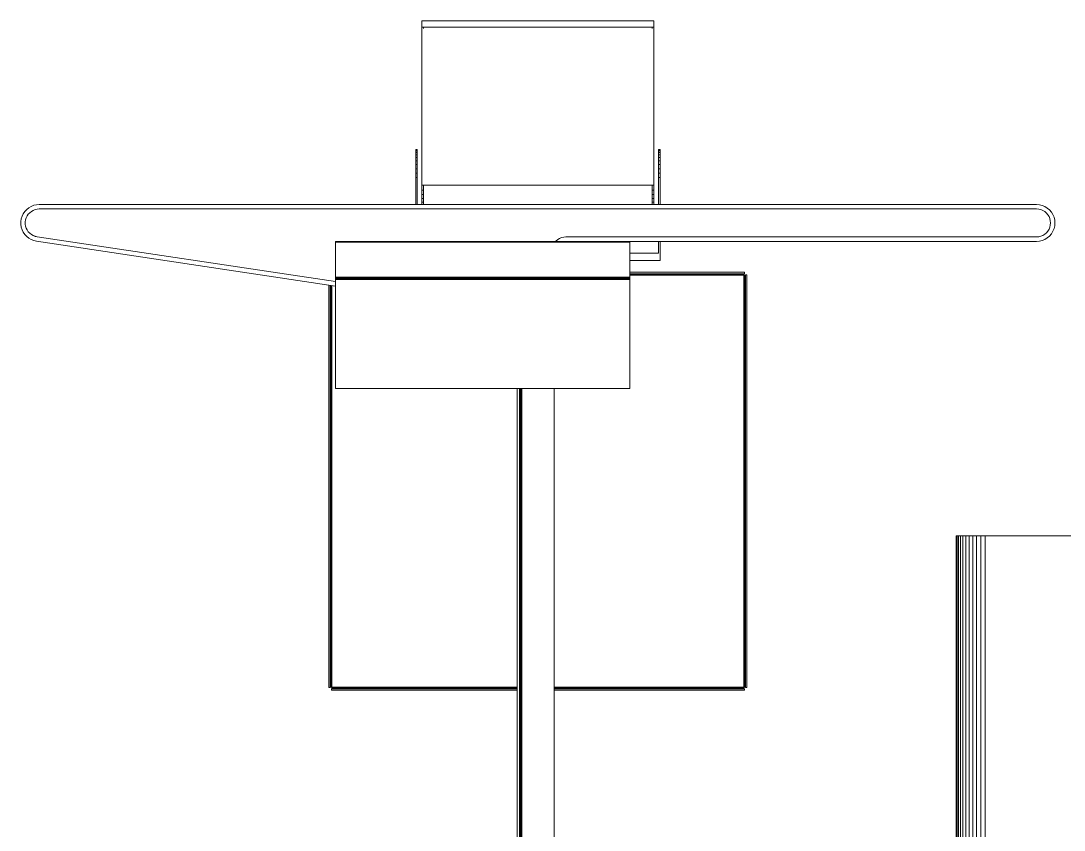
# Model space of a CAD drawing. Header units: centimetres. Extents: x -13467 to 3766, y -437 to 1921.
# Drawn here: x -8859.2 to -8717.5, y 154 to 264 of the extents above; entities that cross this region are included whole.
import ezdxf

# ---------------------------------------------------------------- set-up
doc = ezdxf.new("R2010")
doc.units = ezdxf.units.CM
for name, color, linetype, lineweight in [('A-GENM', 7, 'Continuous', 9), ('G-IMPT', 7, 'Continuous', 9), ('M-EQPM', 7, 'Continuous', 9)]:
    doc.layers.add(name, color=color, linetype=linetype, lineweight=lineweight)

# ---------------------------------------------------------------- blocks, each defined once
blk = doc.blocks.new('EQ-01-012 - EQ-01-012_dwg_Agrupar_518-V25-Sección 1-1')
at = {"layer": 'A-GENM', "color": 136, "true_color": 0x007f7f}
for p, q in [((-8732.12, 194), (-8732.07, 194)), ((-8732.12, 194), (-8732.1, 194)), ((-8732.12, 194), (-8732.12, 94)), ((-8732.1, 194), (-8732, 194)), ((-8732.1, 194), (-8732.1, 94)), ((-8732, 194), (-8731.81, 194)), ((-8732, 194), (-8732, 94)), ((-8731.81, 194), (-8731.56, 194)), ((-8731.81, 194), (-8731.81, 94)), ((-8731.56, 194), (-8731.23, 194)), ((-8731.56, 194), (-8731.56, 94)), ((-8731.23, 194), (-8730.84, 194)), ((-8731.23, 194), (-8731.23, 94)), ((-8730.84, 194), (-8730.39, 194)), ((-8730.84, 194), (-8730.84, 94)), ((-8730.39, 194), (-8729.89, 194)), ((-8730.39, 194), (-8730.39, 94)), ((-8729.89, 194), (-8729.35, 194)), ((-8729.89, 194), (-8729.89, 94)), ((-8729.35, 194), (-8728.77, 194)), ((-8729.35, 194), (-8729.35, 94)), ((-8728.18, 194), (-8728.77, 194)), ((-8728.77, 194), (-8728.77, 94)), ((-8728.18, 194), (-8684.09, 194)), ((-8728.18, 194), (-8728.18, 94)), ((-8638.26, 184.17), (-8638.26, 193.11)), ((-8638.26, 193.11), (-8638.26, 184.17)), ((-8638.26, 193.11), (-8638.26, 184.17)), ((-8638.09, 193.11), (-8638.09, 184.17)), ((-8638.09, 184.17), (-8638.09, 193.11)), ((-8638.09, 193.11), (-8638.09, 184.17)), ((-8637.45, 193.11), (-8637.45, 184.17)), ((-8637.45, 184.17), (-8637.45, 193.11)), ((-8637.45, 193.11), (-8637.45, 184.17)), ((-8636.83, 193.11), (-8636.83, 184.17)), ((-8636.83, 184.17), (-8636.83, 193.11)), ((-8636.83, 193.11), (-8636.83, 184.17)), ((-8636.24, 193.11), (-8636.24, 184.17)), ((-8636.24, 184.17), (-8636.24, 193.11)), ((-8636.24, 193.11), (-8636.24, 184.17)), ((-8635.7, 193.11), (-8635.7, 184.17)), ((-8635.7, 184.17), (-8635.7, 193.11)), ((-8635.7, 193.11), (-8635.7, 184.17)), ((-8635.21, 193.11), (-8635.21, 184.17)), ((-8635.21, 184.17), (-8635.21, 193.11)), ((-8635.21, 193.11), (-8635.21, 184.17)), ((-8634.79, 193.11), (-8634.79, 184.17)), ((-8634.79, 184.17), (-8634.79, 193.11)), ((-8634.79, 193.11), (-8634.79, 184.17)), ((-8634.46, 193.11), (-8634.46, 184.17)), ((-8634.46, 184.17), (-8634.46, 193.11)), ((-8634.46, 193.11), (-8634.46, 184.17)), ((-8634.21, 193.11), (-8634.21, 184.17)), ((-8634.21, 184.17), (-8634.21, 193.11)), ((-8634.21, 193.11), (-8634.21, 184.17)), ((-8634.16, 193.11), (-8634.16, 184.17)), ((-8634.16, 184.17), (-8634.16, 193.11)), ((-8634.16, 184.17), (-8634.16, 193.11)), ((-8619.92, 184.17), (-8619.92, 193.11)), ((-8619.92, 193.11), (-8619.92, 184.17)), ((-8619.92, 193.11), (-8619.92, 184.17)), ((-8619.89, 184.17), (-8619.89, 193.11)), ((-8619.89, 184.17), (-8619.89, 193.11)), ((-8619.89, 193.11), (-8619.89, 184.17)), ((-8638.26, 118.13), (-8638.26, 179.11)), ((-8638.26, 179.11), (-8638.26, 118.13)), ((-8638.26, 179.11), (-8638.26, 118.13)), ((-8638.09, 179.11), (-8638.09, 118.13)), ((-8638.09, 118.13), (-8638.09, 179.11)), ((-8638.09, 179.11), (-8638.09, 118.13)), ((-8637.45, 179.11), (-8637.45, 118.13)), ((-8637.45, 118.13), (-8637.45, 179.11)), ((-8637.45, 179.11), (-8637.45, 118.13)), ((-8636.83, 179.11), (-8636.83, 118.13)), ((-8636.83, 118.13), (-8636.83, 179.11)), ((-8636.83, 179.11), (-8636.83, 118.13)), ((-8636.24, 179.11), (-8636.24, 118.13)), ((-8636.24, 118.13), (-8636.24, 179.11)), ((-8636.24, 179.11), (-8636.24, 118.13)), ((-8635.7, 179.11), (-8635.7, 118.13)), ((-8635.7, 118.13), (-8635.7, 179.11)), ((-8635.7, 179.11), (-8635.7, 118.13)), ((-8635.21, 179.11), (-8635.21, 118.13)), ((-8635.21, 118.13), (-8635.21, 179.11)), ((-8635.21, 179.11), (-8635.21, 118.13)), ((-8634.79, 179.11), (-8634.79, 118.13)), ((-8634.79, 118.13), (-8634.79, 179.11)), ((-8634.79, 179.11), (-8634.79, 118.13)), ((-8634.46, 179.11), (-8634.46, 118.13)), ((-8634.46, 118.13), (-8634.46, 179.11)), ((-8634.46, 179.11), (-8634.46, 118.13)), ((-8634.21, 179.11), (-8634.21, 118.13)), ((-8634.21, 118.13), (-8634.21, 179.11)), ((-8634.21, 179.11), (-8634.21, 118.13)), ((-8634.16, 179.11), (-8634.16, 118.13)), ((-8634.16, 118.13), (-8634.16, 179.11)), ((-8634.16, 118.13), (-8634.16, 179.11)), ((-8619.92, 118.13), (-8619.92, 179.11)), ((-8619.92, 179.11), (-8619.92, 118.13)), ((-8619.92, 179.11), (-8619.92, 118.13)), ((-8619.89, 118.13), (-8619.89, 179.11)), ((-8619.89, 118.13), (-8619.89, 179.11)), ((-8619.89, 179.11), (-8619.89, 118.13)), ((-8638.26, 94), (-8638.26, 108.13)), ((-8638.26, 108.13), (-8638.26, 94)), ((-8638.26, 108.13), (-8638.26, 94)), ((-8638.09, 108.13), (-8638.09, 94)), ((-8638.09, 94), (-8638.09, 108.13)), ((-8638.09, 108.13), (-8638.09, 94)), ((-8637.45, 108.13), (-8637.45, 94)), ((-8637.45, 94), (-8637.45, 108.13)), ((-8637.45, 108.13), (-8637.45, 94)), ((-8636.83, 108.13), (-8636.83, 94)), ((-8636.83, 94), (-8636.83, 108.13)), ((-8636.83, 108.13), (-8636.83, 94)), ((-8636.24, 108.13), (-8636.24, 94)), ((-8636.24, 94), (-8636.24, 108.13)), ((-8636.24, 108.13), (-8636.24, 94)), ((-8635.7, 108.13), (-8635.7, 94)), ((-8635.7, 94), (-8635.7, 108.13)), ((-8635.7, 108.13), (-8635.7, 94)), ((-8635.21, 108.13), (-8635.21, 94)), ((-8635.21, 94), (-8635.21, 108.13)), ((-8635.21, 108.13), (-8635.21, 94)), ((-8634.79, 108.13), (-8634.79, 94)), ((-8634.79, 94), (-8634.79, 108.13)), ((-8634.79, 108.13), (-8634.79, 94)), ((-8634.46, 108.13), (-8634.46, 94)), ((-8634.46, 94), (-8634.46, 108.13)), ((-8634.46, 108.13), (-8634.46, 94)), ((-8634.21, 108.13), (-8634.21, 94)), ((-8634.21, 94), (-8634.21, 108.13)), ((-8634.21, 108.13), (-8634.21, 94)), ((-8634.16, 108.13), (-8634.16, 94)), ((-8634.16, 94), (-8634.16, 108.13)), ((-8634.16, 94), (-8634.16, 108.13)), ((-8619.92, 94), (-8619.92, 108.13)), ((-8619.92, 108.13), (-8619.92, 94)), ((-8619.92, 108.13), (-8619.92, 94)), ((-8619.89, 94), (-8619.89, 108.13)), ((-8619.89, 94), (-8619.89, 108.13)), ((-8619.89, 108.13), (-8619.89, 94)), ((-8628.29, 100.2), (-8631.73, 100.2)), ((-8631.73, 94), (-8631.73, 100.2)), ((-8631.73, 100.2), (-8631.73, 94)), ((-8628.29, 100.2), (-8631.73, 100.2)), ((-8628.29, 100.2), (-8628.29, 94)), ((-8628.29, 94), (-8628.29, 100.2)), ((-8625.12, 94), (-8625.12, 100.4)), ((-8621.57, 100.4), (-8625.12, 100.4)), ((-8625.12, 100.4), (-8625.12, 94)), ((-8621.57, 100.4), (-8625.12, 100.4)), ((-8621.57, 100.4), (-8621.57, 94)), ((-8621.57, 94), (-8621.57, 100.4))]:
    blk.add_line(p, q, dxfattribs=at)
at = {"layer": 'A-GENM', "color": 136, "true_color": 0x007f7f, "flags": 128}
for points in [[(-8732.12, 94), (-8732.12, 194)], [(-8732.1, 94), (-8732.1, 194)], [(-8732, 94), (-8732, 194)], [(-8731.81, 94), (-8731.81, 194)], [(-8731.56, 94), (-8731.56, 194)], [(-8731.23, 94), (-8731.23, 194)], [(-8730.84, 94), (-8730.84, 194)], [(-8730.39, 94), (-8730.39, 194)], [(-8729.89, 94), (-8729.89, 194)], [(-8729.35, 94), (-8729.35, 194)], [(-8728.77, 94), (-8728.77, 194)]]:
    blk.add_lwpolyline(points, close=True, dxfattribs=at)
for points in [[(-8728.18, 94), (-8728.18, 194), (-8684.09, 194)], [(-8728.18, 94), (-8728.18, 194), (-8684.09, 194)], [(-8628.29, 94), (-8628.29, 100.2), (-8631.73, 100.2), (-8631.73, 94)], [(-8621.57, 94), (-8621.57, 100.4), (-8625.12, 100.4), (-8625.12, 94)]]:
    blk.add_lwpolyline(points, dxfattribs=at)
blk = doc.blocks.new('EQ-01-012 - EQ-01-012_dwg-V26-Sección 1-1')
blk.add_blockref('EQ-01-012 - EQ-01-012_dwg_Agrupar_518-V25-Sección 1-1', (0, 0))
blk = doc.blocks.new('EQ-01-012 - EQ-01-012-V27-Sección 1-1')
blk.add_blockref('EQ-01-012 - EQ-01-012_dwg-V26-Sección 1-1', (0, 0))
blk = doc.blocks.new('EQ-02-003 - EQ-02-003_dwg_Agrupar_717-1525251-Sección 1-1')
at = {"layer": 'G-IMPT'}
for p, q in [((-8857.79, 238.11), (-8857.55, 238.25)), ((-8857.79, 238.11), (-8857.55, 238.25)), ((-8857.55, 238.25), (-8857.28, 238.35)), ((-8857.28, 238.35), (-8857.55, 238.25)), ((-8857.28, 238.35), (-8857, 238.42)), ((-8857, 238.42), (-8857.28, 238.35)), ((-8856.72, 238.44), (-8857, 238.42)), ((-8721.22, 238.44), (-8856.72, 238.44)), ((-8856.72, 238.44), (-8721.22, 238.44)), ((-8721.22, 238.44), (-8720.92, 238.42)), ((-8720.92, 238.42), (-8721.22, 238.44)), ((-8720.63, 238.35), (-8720.92, 238.42)), ((-8720.63, 238.35), (-8720.92, 238.42)), ((-8720.63, 238.35), (-8720.36, 238.23)), ((-8720.36, 238.23), (-8720.63, 238.35)), ((-8720.36, 238.23), (-8720.1, 238.08)), ((-8720.36, 238.23), (-8720.1, 238.08)), ((-8858.62, 236.68), (-8858.58, 236.96)), ((-8858.58, 236.96), (-8858.49, 237.23)), ((-8858.49, 237.23), (-8858.37, 237.49)), ((-8858.37, 237.49), (-8858.21, 237.72)), ((-8858.21, 237.72), (-8858.37, 237.49)), ((-8858.21, 237.72), (-8858.02, 237.93)), ((-8858.21, 237.72), (-8858.02, 237.93)), ((-8858.02, 237.93), (-8857.79, 238.11)), ((-8857.79, 238.11), (-8858.02, 237.93)), ((-8719.87, 237.88), (-8720.1, 238.08)), ((-8719.87, 237.88), (-8719.68, 237.65)), ((-8719.68, 237.65), (-8719.52, 237.4)), ((-8719.68, 237.65), (-8719.52, 237.4)), ((-8719.52, 237.4), (-8719.41, 237.12)), ((-8719.41, 237.12), (-8719.52, 237.4)), ((-8719.41, 237.12), (-8719.34, 236.83)), ((-8719.34, 236.83), (-8719.41, 237.12)), ((-8719.32, 236.53), (-8719.34, 236.83)), ((-8719.34, 236.83), (-8719.32, 236.53)), ((-8858.62, 236.39), (-8858.62, 236.68)), ((-8858.58, 236.11), (-8858.62, 236.39)), ((-8858.62, 236.39), (-8858.58, 236.11)), ((-8858.49, 235.84), (-8858.58, 236.11)), ((-8858.58, 236.11), (-8858.49, 235.84)), ((-8858.37, 235.58), (-8858.49, 235.84)), ((-8858.37, 235.58), (-8858.49, 235.84)), ((-8858.21, 235.35), (-8858.37, 235.58)), ((-8858.02, 235.14), (-8858.21, 235.35)), ((-8719.68, 235.41), (-8719.87, 235.19)), ((-8719.68, 235.41), (-8719.87, 235.19)), ((-8719.52, 235.67), (-8719.68, 235.41)), ((-8719.68, 235.41), (-8719.52, 235.67)), ((-8719.41, 235.95), (-8719.52, 235.67)), ((-8719.52, 235.67), (-8719.41, 235.95)), ((-8719.34, 236.24), (-8719.41, 235.95)), ((-8719.34, 236.24), (-8719.41, 235.95)), ((-8719.34, 236.24), (-8719.32, 236.53)), ((-8719.32, 236.53), (-8719.34, 236.24)), ((-8857.79, 234.96), (-8858.02, 235.14)), ((-8858.02, 235.14), (-8857.79, 234.96)), ((-8857.55, 234.82), (-8857.79, 234.96)), ((-8857.79, 234.96), (-8857.55, 234.82)), ((-8857.55, 234.82), (-8857.28, 234.71)), ((-8857, 234.65), (-8857.55, 234.82)), ((-8857.55, 234.82), (-8857.28, 234.71)), ((-8857.55, 234.82), (-8857.28, 234.71)), ((-8857.28, 234.71), (-8857.55, 234.82)), ((-8857, 234.65), (-8857.28, 234.71)), ((-8857, 234.65), (-8857.28, 234.71)), ((-8857, 234.65), (-8857.28, 234.71)), ((-8857.28, 234.71), (-8857, 234.65)), ((-8816.47, 228.57), (-8857, 234.65)), ((-8857, 234.65), (-8816.47, 228.57)), ((-8816.47, 228.57), (-8857, 234.65)), ((-8786.28, 234.27), (-8786.51, 234.07)), ((-8786.28, 234.27), (-8786.51, 234.07)), ((-8786.03, 234.42), (-8786.28, 234.27)), ((-8786.03, 234.42), (-8786.28, 234.27)), ((-8785.75, 234.54), (-8786.03, 234.42)), ((-8785.75, 234.54), (-8786.03, 234.42)), ((-8785.46, 234.61), (-8785.75, 234.54)), ((-8785.75, 234.54), (-8785.46, 234.61)), ((-8785.16, 234.63), (-8785.46, 234.61)), ((-8785.46, 234.61), (-8785.16, 234.63)), ((-8721.22, 234.63), (-8785.16, 234.63)), ((-8785.16, 234.63), (-8721.22, 234.63)), ((-8721.22, 234.63), (-8720.92, 234.65)), ((-8720.92, 234.65), (-8721.22, 234.63)), ((-8720.63, 234.72), (-8720.92, 234.65)), ((-8720.92, 234.65), (-8720.63, 234.72)), ((-8720.36, 234.84), (-8720.63, 234.72)), ((-8720.36, 234.84), (-8720.1, 234.99)), ((-8719.87, 235.19), (-8720.1, 234.99)), ((-8720.1, 234.99), (-8719.87, 235.19))]:
    blk.add_line(p, q, dxfattribs=at)
at = {"layer": 'G-IMPT', "flags": 128}
for points in [[(-8857.55, 234.82), (-8857.79, 234.96), (-8858.02, 235.14), (-8858.21, 235.35), (-8858.37, 235.58), (-8858.49, 235.84), (-8858.58, 236.11), (-8858.62, 236.39), (-8858.62, 236.68), (-8858.58, 236.96), (-8858.49, 237.23), (-8858.37, 237.49), (-8858.21, 237.72), (-8858.02, 237.93), (-8857.79, 238.11), (-8857.55, 238.25), (-8857.28, 238.35), (-8857, 238.42), (-8856.72, 238.44)], [(-8857, 238.42), (-8856.72, 238.44), (-8721.22, 238.44), (-8720.92, 238.42), (-8720.63, 238.35)], [(-8720.63, 238.35), (-8720.36, 238.23), (-8720.1, 238.08), (-8719.87, 237.88), (-8719.68, 237.65), (-8719.52, 237.4), (-8719.41, 237.12), (-8719.34, 236.83), (-8719.32, 236.53), (-8719.34, 236.24), (-8719.41, 235.95), (-8719.52, 235.67), (-8719.68, 235.41), (-8719.87, 235.19), (-8720.1, 234.99), (-8720.36, 234.84), (-8720.63, 234.72), (-8720.92, 234.65), (-8721.22, 234.63), (-8785.16, 234.63), (-8785.46, 234.61), (-8785.75, 234.54), (-8786.03, 234.42), (-8786.28, 234.27), (-8786.51, 234.07)], [(-8858.62, 236.39), (-8858.62, 236.68), (-8858.58, 236.96)], [(-8858.58, 236.96), (-8858.49, 237.23), (-8858.37, 237.49)], [(-8720.1, 238.08), (-8719.87, 237.88), (-8719.68, 237.65)], [(-8858.02, 235.14), (-8858.21, 235.35), (-8858.37, 235.58)], [(-8720.1, 234.99), (-8720.36, 234.84), (-8720.63, 234.72)]]:
    blk.add_lwpolyline(points, dxfattribs=at)
blk = doc.blocks.new('EQ-02-003 - EQ-02-003_dwg_Agrupar_719-1525253-Sección 1-1')
at = {"layer": 'G-IMPT'}
for p, q in [((-8816.47, 234.02), (-8816.47, 234.03)), ((-8776.47, 234.03), (-8816.47, 234.03)), ((-8816.47, 234.02), (-8816.47, 234.01)), ((-8816.47, 234.02), (-8776.47, 234.02)), ((-8816.47, 234.01), (-8816.47, 233.99)), ((-8776.47, 234.01), (-8816.47, 234.01)), ((-8816.47, 233.99), (-8816.47, 233.95)), ((-8776.47, 233.99), (-8816.47, 233.99)), ((-8816.47, 233.91), (-8816.47, 233.95)), ((-8816.47, 233.95), (-8776.47, 233.95)), ((-8816.47, 229.15), (-8816.47, 233.91)), ((-8816.47, 233.91), (-8776.47, 233.91)), ((-8776.47, 233.91), (-8816.47, 233.91)), ((-8776.47, 233.91), (-8816.47, 233.91)), ((-8816.47, 233.91), (-8816.47, 229.15)), ((-8816.47, 229.15), (-8816.47, 233.91)), ((-8776.57, 233.93), (-8816.37, 233.93)), ((-8776.47, 234.03), (-8776.47, 234.02)), ((-8776.47, 234.01), (-8776.47, 234.02)), ((-8776.47, 234.01), (-8776.47, 233.99)), ((-8776.47, 233.99), (-8776.47, 233.95)), ((-8776.47, 233.91), (-8776.47, 233.95)), ((-8776.47, 229.15), (-8776.47, 233.91)), ((-8776.47, 229.15), (-8776.47, 233.91)), ((-8776.47, 229.15), (-8776.47, 233.91)), ((-8816.47, 229.15), (-8816.47, 229.1)), ((-8816.47, 229.15), (-8776.47, 229.15)), ((-8816.47, 229.05), (-8816.47, 229.1)), ((-8776.47, 229.1), (-8816.47, 229.1)), ((-8816.47, 228.99), (-8816.47, 229.05)), ((-8816.47, 229.05), (-8776.47, 229.05)), ((-8816.47, 228.99), (-8816.47, 228.93)), ((-8816.47, 228.99), (-8776.47, 228.99)), ((-8816.47, 228.93), (-8816.47, 228.86)), ((-8776.47, 228.93), (-8816.47, 228.93)), ((-8816.47, 214.03), (-8816.47, 228.86)), ((-8776.47, 228.86), (-8816.47, 228.86)), ((-8816.47, 228.86), (-8816.47, 214.03)), ((-8776.47, 229.1), (-8776.47, 229.15)), ((-8776.47, 229.05), (-8776.47, 229.1)), ((-8776.47, 228.99), (-8776.47, 229.05)), ((-8776.47, 228.93), (-8776.47, 228.99)), ((-8776.47, 228.93), (-8776.47, 228.86)), ((-8776.47, 214.03), (-8776.47, 228.86)), ((-8776.47, 214.03), (-8776.47, 228.86)), ((-8816.47, 214.03), (-8776.47, 214.03)), ((-8816.47, 214.03), (-8776.47, 214.03))]:
    blk.add_line(p, q, dxfattribs=at)
at = {"layer": 'G-IMPT', "flags": 128}
for points in [[(-8816.47, 234.03), (-8816.47, 234.02), (-8776.47, 234.02), (-8776.47, 234.03)], [(-8816.47, 233.91), (-8816.47, 233.95), (-8776.47, 233.95), (-8776.47, 233.91)], [(-8816.47, 229.15), (-8776.47, 229.15), (-8776.47, 229.1), (-8816.47, 229.1), (-8816.47, 229.15), (-8776.47, 229.15)]]:
    blk.add_lwpolyline(points, dxfattribs=at)
for points in [[(-8776.47, 234.01), (-8816.47, 234.01), (-8776.47, 234.01), (-8776.47, 234.02), (-8816.47, 234.02), (-8816.47, 234.01), (-8816.47, 233.99), (-8776.47, 233.99)], [(-8776.47, 233.95), (-8816.47, 233.95), (-8816.47, 233.99), (-8776.47, 233.99)], [(-8816.47, 229.05), (-8816.47, 229.1), (-8776.47, 229.1), (-8776.47, 229.05)], [(-8816.47, 228.99), (-8776.47, 228.99), (-8816.47, 228.99), (-8816.47, 228.93), (-8776.47, 228.93), (-8776.47, 228.99), (-8776.47, 229.05), (-8816.47, 229.05)], [(-8776.47, 214.03), (-8816.47, 214.03), (-8816.47, 228.86), (-8776.47, 228.86), (-8776.47, 228.93), (-8816.47, 228.93), (-8816.47, 228.86), (-8776.47, 228.86)]]:
    blk.add_lwpolyline(points, close=True, dxfattribs=at)
blk = doc.blocks.new('EQ-02-003 - EQ-02-003_dwg_Agrupar_594-1525254-Sección 1-1')
at = {"layer": 'G-IMPT'}
for p, q in [((-8776.47, 229.83), (-8760.91, 229.83)), ((-8760.91, 229.83), (-8776.47, 229.83)), ((-8760.91, 229.63), (-8760.91, 229.83)), ((-8760.91, 229.83), (-8760.91, 229.63)), ((-8776.47, 229.63), (-8760.91, 229.63)), ((-8776.47, 229.63), (-8760.91, 229.63)), ((-8776.47, 229.63), (-8760.91, 229.63)), ((-8760.97, 229.62), (-8776.47, 229.62)), ((-8760.97, 229.61), (-8776.47, 229.61)), ((-8760.97, 229.59), (-8776.47, 229.59)), ((-8760.97, 229.57), (-8776.47, 229.57)), ((-8776.47, 229.55), (-8760.97, 229.55)), ((-8776.47, 229.52), (-8760.97, 229.52)), ((-8776.47, 229.49), (-8760.97, 229.49)), ((-8776.47, 229.46), (-8760.97, 229.46)), ((-8776.47, 229.43), (-8760.97, 229.43)), ((-8760.97, 229.43), (-8776.47, 229.43)), ((-8760.97, 229.63), (-8760.97, 229.63)), ((-8760.97, 229.63), (-8760.97, 229.62)), ((-8760.97, 229.62), (-8760.97, 229.61)), ((-8760.97, 229.61), (-8760.97, 229.59)), ((-8760.97, 229.59), (-8760.97, 229.57)), ((-8760.97, 229.57), (-8760.97, 229.55)), ((-8760.97, 229.55), (-8760.97, 229.52)), ((-8760.97, 229.52), (-8760.97, 229.49)), ((-8760.97, 229.49), (-8760.97, 229.46)), ((-8760.97, 229.46), (-8760.97, 229.43)), ((-8760.97, 229.43), (-8760.94, 229.43)), ((-8760.97, 229.43), (-8760.97, 173.43)), ((-8760.91, 229.43), (-8760.94, 229.43)), ((-8760.94, 173.43), (-8760.94, 229.43)), ((-8760.88, 229.43), (-8760.91, 229.43)), ((-8760.91, 173.43), (-8760.91, 229.43)), ((-8760.85, 229.43), (-8760.88, 229.43)), ((-8760.88, 173.43), (-8760.88, 229.43)), ((-8760.83, 229.43), (-8760.85, 229.43)), ((-8760.85, 173.43), (-8760.85, 229.43)), ((-8760.81, 229.43), (-8760.83, 229.43)), ((-8760.83, 173.43), (-8760.83, 229.43)), ((-8760.79, 229.43), (-8760.81, 229.43)), ((-8760.81, 173.43), (-8760.81, 229.43)), ((-8760.78, 229.43), (-8760.79, 229.43)), ((-8760.79, 173.43), (-8760.79, 229.43)), ((-8760.77, 229.43), (-8760.78, 229.43)), ((-8760.78, 173.43), (-8760.78, 229.43)), ((-8760.77, 173.37), (-8760.77, 229.49)), ((-8760.77, 229.49), (-8760.57, 229.49)), ((-8760.77, 229.49), (-8760.77, 173.37)), ((-8760.77, 229.43), (-8760.77, 229.43)), ((-8760.77, 229.43), (-8760.77, 229.43)), ((-8760.57, 229.49), (-8760.57, 173.37)), ((-8760.57, 173.37), (-8760.57, 229.49)), ((-8817.37, 173.37), (-8817.37, 228.1)), ((-8817.37, 228.1), (-8817.37, 173.37)), ((-8817.17, 228.07), (-8817.17, 173.37)), ((-8817.17, 173.37), (-8817.17, 228.07)), ((-8817.16, 173.43), (-8817.16, 228.07)), ((-8817.15, 173.43), (-8817.15, 228.07)), ((-8817.13, 173.43), (-8817.13, 228.06)), ((-8817.11, 173.43), (-8817.11, 228.06)), ((-8817.09, 228.06), (-8817.09, 173.43)), ((-8817.06, 228.05), (-8817.06, 173.43)), ((-8817.03, 228.05), (-8817.03, 173.43)), ((-8817, 228.05), (-8817, 173.43)), ((-8816.97, 228.04), (-8816.97, 173.43)), ((-8816.97, 173.43), (-8816.97, 228.04)), ((-8817.17, 173.37), (-8817.37, 173.37)), ((-8817.17, 173.43), (-8817.17, 173.43)), ((-8817.17, 173.43), (-8817.16, 173.43)), ((-8817.17, 173.43), (-8817.17, 173.43)), ((-8817.16, 173.43), (-8817.15, 173.43)), ((-8817.15, 173.43), (-8817.13, 173.43)), ((-8817.13, 173.43), (-8817.11, 173.43)), ((-8817.11, 173.43), (-8817.09, 173.43)), ((-8817.09, 173.43), (-8817.06, 173.43)), ((-8817.06, 173.43), (-8817.03, 173.43)), ((-8817.03, 173.43), (-8817, 173.43)), ((-8791.77, 173.23), (-8817.03, 173.23)), ((-8817.03, 173.23), (-8817.03, 173.03)), ((-8791.77, 173.23), (-8817.03, 173.23)), ((-8791.77, 173.23), (-8817.03, 173.23)), ((-8817.03, 173.03), (-8817.03, 173.23)), ((-8791.77, 173.03), (-8817.03, 173.03)), ((-8817.03, 173.03), (-8791.77, 173.03)), ((-8817, 173.43), (-8816.97, 173.43)), ((-8816.97, 173.43), (-8816.97, 173.4)), ((-8816.97, 173.43), (-8791.77, 173.43)), ((-8816.97, 173.37), (-8816.97, 173.4)), ((-8791.77, 173.4), (-8816.97, 173.4)), ((-8816.97, 173.34), (-8816.97, 173.37)), ((-8791.77, 173.37), (-8816.97, 173.37)), ((-8816.97, 173.31), (-8816.97, 173.34)), ((-8791.77, 173.34), (-8816.97, 173.34)), ((-8816.97, 173.29), (-8816.97, 173.31)), ((-8791.77, 173.31), (-8816.97, 173.31)), ((-8816.97, 173.27), (-8816.97, 173.29)), ((-8816.97, 173.29), (-8791.77, 173.29)), ((-8816.97, 173.25), (-8816.97, 173.27)), ((-8816.97, 173.27), (-8791.77, 173.27)), ((-8816.97, 173.24), (-8816.97, 173.25)), ((-8816.97, 173.25), (-8791.77, 173.25)), ((-8816.97, 173.23), (-8816.97, 173.24)), ((-8816.97, 173.24), (-8791.77, 173.24)), ((-8816.97, 173.23), (-8816.97, 173.23)), ((-8786.77, 173.43), (-8760.97, 173.43)), ((-8760.97, 173.4), (-8786.77, 173.4)), ((-8760.97, 173.37), (-8786.77, 173.37)), ((-8760.97, 173.34), (-8786.77, 173.34)), ((-8760.97, 173.31), (-8786.77, 173.31)), ((-8786.77, 173.29), (-8760.97, 173.29)), ((-8786.77, 173.27), (-8760.97, 173.27)), ((-8786.77, 173.25), (-8760.97, 173.25)), ((-8786.77, 173.24), (-8760.97, 173.24)), ((-8760.91, 173.23), (-8786.77, 173.23)), ((-8760.91, 173.23), (-8786.77, 173.23)), ((-8760.91, 173.03), (-8786.77, 173.03)), ((-8786.77, 173.03), (-8760.91, 173.03)), ((-8760.94, 173.43), (-8760.97, 173.43)), ((-8760.97, 173.43), (-8760.97, 173.4)), ((-8760.97, 173.37), (-8760.97, 173.4)), ((-8760.97, 173.34), (-8760.97, 173.37)), ((-8760.97, 173.31), (-8760.97, 173.34)), ((-8760.97, 173.29), (-8760.97, 173.31)), ((-8760.97, 173.27), (-8760.97, 173.29)), ((-8760.97, 173.25), (-8760.97, 173.27)), ((-8760.97, 173.24), (-8760.97, 173.25)), ((-8760.97, 173.23), (-8760.97, 173.24)), ((-8760.97, 173.23), (-8760.97, 173.23)), ((-8760.97, 173.23), (-8760.97, 173.23)), ((-8760.91, 173.43), (-8760.94, 173.43)), ((-8760.88, 173.43), (-8760.91, 173.43)), ((-8760.91, 173.23), (-8760.91, 173.03)), ((-8760.85, 173.43), (-8760.88, 173.43)), ((-8760.83, 173.43), (-8760.85, 173.43)), ((-8760.81, 173.43), (-8760.83, 173.43)), ((-8760.79, 173.43), (-8760.81, 173.43)), ((-8760.78, 173.43), (-8760.79, 173.43)), ((-8760.77, 173.43), (-8760.78, 173.43)), ((-8760.77, 173.43), (-8760.77, 173.43)), ((-8760.77, 173.37), (-8760.57, 173.37)), ((-8760.57, 173.37), (-8760.77, 173.37))]:
    blk.add_line(p, q, dxfattribs=at)
at = {"layer": 'G-IMPT', "flags": 128}
for points in [[(-8760.91, 229.63), (-8760.91, 229.83), (-8776.47, 229.83)], [(-8776.47, 229.62), (-8760.97, 229.62), (-8760.97, 229.63), (-8760.97, 229.63)], [(-8776.47, 229.57), (-8760.97, 229.57), (-8760.97, 229.59), (-8760.97, 229.61), (-8760.97, 229.62), (-8776.47, 229.62)], [(-8776.47, 229.55), (-8760.97, 229.55), (-8760.97, 229.57), (-8776.47, 229.57)], [(-8776.47, 229.52), (-8760.97, 229.52), (-8760.97, 229.55), (-8776.47, 229.55)], [(-8776.47, 229.43), (-8760.97, 229.43), (-8760.97, 229.46), (-8760.97, 229.49), (-8760.97, 229.52), (-8776.47, 229.52)], [(-8760.97, 173.43), (-8760.97, 229.43), (-8760.97, 173.43), (-8760.94, 173.43), (-8760.91, 173.43), (-8760.88, 173.43), (-8760.88, 229.43), (-8760.85, 229.43), (-8760.85, 173.43), (-8760.83, 173.43), (-8760.83, 229.43), (-8760.81, 229.43), (-8760.81, 173.43), (-8760.81, 229.43), (-8760.79, 229.43), (-8760.79, 173.43), (-8760.79, 229.43), (-8760.78, 229.43), (-8760.78, 173.43), (-8760.77, 173.43), (-8760.77, 173.43)], [(-8760.97, 229.43), (-8760.94, 229.43), (-8760.94, 173.43), (-8760.94, 229.43), (-8760.91, 229.43), (-8760.91, 173.43), (-8760.91, 229.43), (-8760.88, 229.43), (-8760.88, 173.43), (-8760.85, 173.43), (-8760.85, 229.43), (-8760.83, 229.43), (-8760.83, 173.43), (-8760.81, 173.43), (-8760.79, 173.43), (-8760.78, 173.43), (-8760.78, 229.43), (-8760.77, 229.43)], [(-8760.77, 173.37), (-8760.57, 173.37), (-8760.57, 229.49), (-8760.77, 229.49)], [(-8760.57, 229.49), (-8760.77, 229.49), (-8760.77, 173.37)], [(-8817.37, 228.1), (-8817.37, 173.37), (-8817.17, 173.37)], [(-8817.37, 173.37), (-8817.17, 173.37), (-8817.17, 228.07)], [(-8817.16, 228.07), (-8817.16, 173.43), (-8817.17, 173.43)], [(-8817.15, 228.07), (-8817.15, 173.43), (-8817.16, 173.43), (-8817.16, 228.07)], [(-8817.13, 228.06), (-8817.13, 173.43), (-8817.15, 173.43), (-8817.15, 228.07)], [(-8817.11, 228.06), (-8817.11, 173.43), (-8817.13, 173.43), (-8817.13, 228.06)], [(-8817.09, 228.06), (-8817.09, 173.43), (-8817.11, 173.43), (-8817.11, 228.06)], [(-8817.06, 228.05), (-8817.06, 173.43), (-8817.09, 173.43), (-8817.09, 228.06)], [(-8817.03, 228.05), (-8817.03, 173.43), (-8817.06, 173.43), (-8817.06, 228.05)], [(-8817, 228.05), (-8817, 173.43), (-8817.03, 173.43), (-8817.03, 228.05)], [(-8816.97, 173.43), (-8817, 173.43), (-8817, 228.05)], [(-8816.97, 228.04), (-8816.97, 173.43), (-8791.77, 173.43)], [(-8817.03, 173.23), (-8817.03, 173.03), (-8791.77, 173.03)], [(-8791.77, 173.43), (-8816.97, 173.43), (-8816.97, 173.4), (-8816.97, 173.37), (-8816.97, 173.34), (-8791.77, 173.34)], [(-8791.77, 173.34), (-8816.97, 173.34), (-8816.97, 173.31), (-8816.97, 173.29), (-8791.77, 173.29)], [(-8791.77, 173.29), (-8816.97, 173.29), (-8816.97, 173.27), (-8816.97, 173.25), (-8816.97, 173.24), (-8791.77, 173.24)], [(-8791.77, 173.24), (-8816.97, 173.24), (-8816.97, 173.23), (-8816.97, 173.23)], [(-8760.97, 173.43), (-8760.97, 173.4), (-8786.77, 173.4)], [(-8786.77, 173.4), (-8760.97, 173.4), (-8760.97, 173.37), (-8786.77, 173.37)], [(-8786.77, 173.37), (-8760.97, 173.37), (-8760.97, 173.34), (-8786.77, 173.34)], [(-8786.77, 173.34), (-8760.97, 173.34), (-8760.97, 173.31), (-8786.77, 173.31)], [(-8786.77, 173.31), (-8760.97, 173.31), (-8760.97, 173.29), (-8786.77, 173.29)], [(-8786.77, 173.29), (-8760.97, 173.29), (-8760.97, 173.27), (-8786.77, 173.27)], [(-8786.77, 173.27), (-8760.97, 173.27), (-8760.97, 173.25), (-8786.77, 173.25)], [(-8786.77, 173.25), (-8760.97, 173.25), (-8760.97, 173.24), (-8786.77, 173.24)], [(-8786.77, 173.24), (-8760.97, 173.24), (-8760.97, 173.23)], [(-8786.77, 173.03), (-8760.91, 173.03), (-8760.91, 173.23)], [(-8760.91, 173.03), (-8760.91, 173.23), (-8786.77, 173.23)]]:
    blk.add_lwpolyline(points, dxfattribs=at)
for points in [[(-8776.47, 229.61), (-8760.97, 229.61)], [(-8776.47, 229.59), (-8760.97, 229.59)], [(-8776.47, 229.49), (-8760.97, 229.49)], [(-8776.47, 229.46), (-8760.97, 229.46)], [(-8791.77, 173.4), (-8816.97, 173.4)], [(-8791.77, 173.37), (-8816.97, 173.37)], [(-8791.77, 173.31), (-8816.97, 173.31)], [(-8791.77, 173.27), (-8816.97, 173.27)], [(-8791.77, 173.25), (-8816.97, 173.25)], [(-8786.77, 173.43), (-8760.97, 173.43)]]:
    blk.add_lwpolyline(points, close=True, dxfattribs=at)
blk = doc.blocks.new('EQ-02-003 - EQ-02-003_dwg_Agrupar_739-1525255-Sección 1-1')
at = {"layer": 'G-IMPT'}
for p, q in [((-8805.37, 246.53), (-8805.57, 246.53)), ((-8805.57, 246.53), (-8805.57, 246.48)), ((-8805.57, 246.53), (-8805.57, 246.48)), ((-8805.57, 246.34), (-8805.57, 246.48)), ((-8805.57, 246.34), (-8805.57, 246.48)), ((-8805.37, 246.48), (-8805.57, 246.48)), ((-8805.37, 246.48), (-8805.57, 246.48)), ((-8805.57, 246.12), (-8805.57, 246.34)), ((-8805.57, 246.34), (-8805.57, 246.12)), ((-8805.37, 246.34), (-8805.57, 246.34)), ((-8805.37, 246.34), (-8805.57, 246.34)), ((-8805.57, 246.12), (-8805.57, 246.34)), ((-8805.57, 246.12), (-8805.57, 245.81)), ((-8805.37, 246.12), (-8805.57, 246.12)), ((-8805.57, 245.42), (-8805.57, 245.81)), ((-8805.37, 245.81), (-8805.57, 245.81)), ((-8805.57, 244.97), (-8805.57, 245.42)), ((-8805.37, 245.42), (-8805.57, 245.42)), ((-8805.57, 245.42), (-8805.37, 245.42)), ((-8805.57, 244.97), (-8805.57, 245.42)), ((-8805.37, 246.48), (-8805.37, 246.53)), ((-8805.37, 246.53), (-8805.37, 246.48)), ((-8805.37, 246.48), (-8805.37, 246.34)), ((-8805.37, 246.48), (-8805.37, 246.34)), ((-8805.37, 246.12), (-8805.37, 246.34)), ((-8805.37, 246.34), (-8805.37, 246.12)), ((-8805.37, 246.12), (-8805.37, 245.81)), ((-8805.37, 246.12), (-8805.37, 245.81)), ((-8805.37, 245.81), (-8805.37, 245.42)), ((-8805.37, 245.81), (-8805.37, 245.42)), ((-8805.37, 245.42), (-8805.37, 244.97)), ((-8805.37, 245.42), (-8805.37, 244.97)), ((-8805.37, 245.42), (-8805.37, 244.97)), ((-8772.57, 246.48), (-8772.57, 246.53)), ((-8772.57, 246.48), (-8772.57, 246.53)), ((-8772.57, 246.53), (-8772.37, 246.53)), ((-8772.57, 246.34), (-8772.57, 246.48)), ((-8772.57, 246.48), (-8772.57, 246.34)), ((-8772.57, 246.48), (-8772.37, 246.48)), ((-8772.57, 246.48), (-8772.37, 246.48)), ((-8772.57, 246.12), (-8772.57, 246.34)), ((-8772.57, 246.34), (-8772.57, 246.12)), ((-8772.57, 246.34), (-8772.37, 246.34)), ((-8772.57, 246.34), (-8772.37, 246.34)), ((-8772.57, 246.12), (-8772.57, 245.81)), ((-8772.57, 246.12), (-8772.37, 246.12)), ((-8772.57, 246.12), (-8772.37, 246.12)), ((-8772.57, 246.12), (-8772.57, 245.81)), ((-8772.57, 245.81), (-8772.57, 245.42)), ((-8772.57, 245.81), (-8772.37, 245.81)), ((-8772.57, 245.81), (-8772.57, 245.42)), ((-8772.57, 245.42), (-8772.57, 244.97)), ((-8772.57, 245.42), (-8772.37, 245.42)), ((-8772.57, 244.97), (-8772.57, 245.42)), ((-8772.57, 245.42), (-8772.57, 244.97)), ((-8772.37, 246.53), (-8772.37, 246.48)), ((-8772.37, 246.53), (-8772.37, 246.48)), ((-8772.37, 246.34), (-8772.37, 246.48)), ((-8772.37, 246.34), (-8772.37, 246.48)), ((-8772.37, 246.12), (-8772.37, 246.34)), ((-8772.37, 246.34), (-8772.37, 246.12)), ((-8772.37, 246.12), (-8772.37, 246.34)), ((-8772.37, 246.12), (-8772.37, 245.81)), ((-8772.37, 245.42), (-8772.37, 245.81)), ((-8772.37, 245.42), (-8772.37, 244.97)), ((-8772.37, 244.97), (-8772.37, 245.42)), ((-8805.57, 244.46), (-8805.57, 244.97)), ((-8805.37, 244.97), (-8805.57, 244.97)), ((-8805.57, 244.97), (-8805.57, 244.46)), ((-8805.57, 244.46), (-8805.57, 244.97)), ((-8805.57, 243.9), (-8805.57, 244.46)), ((-8805.37, 244.46), (-8805.57, 244.46)), ((-8805.57, 243.31), (-8805.57, 243.9)), ((-8805.37, 243.9), (-8805.57, 243.9)), ((-8805.57, 243.9), (-8805.37, 243.9)), ((-8805.57, 243.9), (-8805.57, 243.31)), ((-8805.37, 244.97), (-8805.37, 244.46)), ((-8805.37, 244.97), (-8805.37, 244.46)), ((-8805.37, 244.97), (-8805.37, 244.46)), ((-8805.37, 244.46), (-8805.37, 243.9)), ((-8805.37, 244.46), (-8805.37, 243.9)), ((-8805.37, 243.9), (-8805.37, 243.31)), ((-8805.37, 243.9), (-8805.37, 243.31)), ((-8772.57, 244.97), (-8772.57, 244.46)), ((-8772.57, 244.97), (-8772.37, 244.97)), ((-8772.57, 244.46), (-8772.57, 244.97)), ((-8772.57, 244.97), (-8772.57, 244.46)), ((-8772.57, 244.46), (-8772.57, 243.9)), ((-8772.57, 244.46), (-8772.37, 244.46)), ((-8772.37, 244.46), (-8772.57, 244.46)), ((-8772.57, 244.46), (-8772.57, 243.9)), ((-8772.57, 243.9), (-8772.57, 243.31)), ((-8772.57, 243.9), (-8772.37, 243.9)), ((-8772.37, 243.9), (-8772.57, 243.9)), ((-8772.57, 243.9), (-8772.57, 243.31)), ((-8772.37, 244.97), (-8772.37, 244.46)), ((-8772.37, 244.97), (-8772.37, 244.46)), ((-8772.37, 244.46), (-8772.37, 244.97)), ((-8772.37, 244.46), (-8772.37, 243.9)), ((-8772.37, 243.9), (-8772.37, 243.31)), ((-8772.37, 243.31), (-8772.37, 243.9)), ((-8805.57, 243.31), (-8805.57, 242.71)), ((-8805.37, 243.31), (-8805.57, 243.31)), ((-8805.57, 242.71), (-8805.57, 239.01)), ((-8805.37, 242.71), (-8805.57, 242.71)), ((-8805.37, 243.31), (-8805.37, 242.71)), ((-8805.37, 243.31), (-8805.37, 242.71)), ((-8805.37, 242.71), (-8805.37, 239.01)), ((-8805.37, 242.71), (-8805.37, 239.01)), ((-8772.57, 243.31), (-8772.57, 242.71)), ((-8772.57, 243.31), (-8772.37, 243.31)), ((-8772.57, 242.71), (-8772.57, 239.01)), ((-8772.57, 242.71), (-8772.37, 242.71)), ((-8772.37, 242.71), (-8772.37, 243.31)), ((-8772.37, 242.71), (-8772.37, 239.01)), ((-8772.57, 232.43), (-8772.57, 234.04)), ((-8772.57, 234.04), (-8772.57, 232.43)), ((-8772.37, 234.04), (-8772.37, 231.43)), ((-8772.37, 231.43), (-8772.37, 234.04)), ((-8772.57, 232.43), (-8776.47, 232.43)), ((-8776.47, 232.43), (-8772.57, 232.43)), ((-8772.37, 231.43), (-8776.47, 231.43)), ((-8772.37, 231.43), (-8776.47, 231.43))]:
    blk.add_line(p, q, dxfattribs=at)
at = {"layer": 'G-IMPT', "flags": 128}
for points in [[(-8805.57, 246.12), (-8805.57, 246.34), (-8805.57, 246.48), (-8805.37, 246.48), (-8805.37, 246.53), (-8805.57, 246.53), (-8805.57, 246.48), (-8805.37, 246.48), (-8805.37, 246.34)], [(-8805.57, 246.12), (-8805.57, 246.34), (-8805.57, 246.48), (-8805.57, 246.53), (-8805.57, 246.48), (-8805.37, 246.48), (-8805.57, 246.48), (-8805.57, 246.34), (-8805.37, 246.34), (-8805.37, 246.48), (-8805.37, 246.53), (-8805.57, 246.53), (-8805.57, 246.48)], [(-8805.37, 246.34), (-8805.57, 246.34), (-8805.57, 246.48)], [(-8805.37, 246.12), (-8805.37, 246.34), (-8805.57, 246.34), (-8805.57, 246.12)], [(-8805.57, 246.34), (-8805.37, 246.34), (-8805.37, 246.12)], [(-8805.37, 245.81), (-8805.37, 246.12), (-8805.57, 246.12), (-8805.57, 245.81), (-8805.37, 245.81), (-8805.57, 245.81)], [(-8805.57, 245.81), (-8805.57, 246.12), (-8805.37, 246.12)], [(-8805.57, 245.42), (-8805.37, 245.42), (-8805.37, 245.81)], [(-8805.57, 244.97), (-8805.37, 244.97), (-8805.57, 244.97), (-8805.57, 245.42)], [(-8805.37, 246.12), (-8805.37, 246.34), (-8805.37, 246.48), (-8805.37, 246.53), (-8805.37, 246.48), (-8805.37, 246.34), (-8805.37, 246.12)], [(-8772.37, 246.12), (-8772.37, 246.34), (-8772.37, 246.48), (-8772.57, 246.48), (-8772.57, 246.53), (-8772.37, 246.53), (-8772.37, 246.48), (-8772.57, 246.48), (-8772.57, 246.34)], [(-8772.37, 246.12), (-8772.37, 246.34), (-8772.37, 246.48), (-8772.37, 246.53), (-8772.37, 246.48), (-8772.57, 246.48), (-8772.37, 246.48), (-8772.37, 246.34), (-8772.57, 246.34), (-8772.57, 246.48), (-8772.57, 246.53), (-8772.37, 246.53), (-8772.37, 246.48)], [(-8772.57, 246.12), (-8772.57, 246.34), (-8772.57, 246.48), (-8772.57, 246.53), (-8772.57, 246.48), (-8772.57, 246.34), (-8772.57, 246.12)], [(-8772.57, 246.34), (-8772.37, 246.34), (-8772.37, 246.48)], [(-8772.57, 246.12), (-8772.57, 246.34), (-8772.37, 246.34), (-8772.37, 246.12)], [(-8772.37, 246.34), (-8772.57, 246.34), (-8772.57, 246.12)], [(-8772.57, 245.81), (-8772.57, 246.12), (-8772.37, 246.12)], [(-8772.37, 245.81), (-8772.37, 245.42), (-8772.57, 245.42), (-8772.57, 245.81)], [(-8772.57, 245.42), (-8772.37, 245.42), (-8772.37, 245.81)], [(-8772.37, 245.42), (-8772.37, 244.97), (-8772.57, 244.97), (-8772.37, 244.97)], [(-8805.37, 244.46), (-8805.57, 244.46), (-8805.57, 243.9)], [(-8805.37, 243.9), (-8805.37, 244.46), (-8805.57, 244.46), (-8805.57, 243.9)], [(-8805.37, 243.31), (-8805.37, 243.9), (-8805.57, 243.9), (-8805.57, 243.31)], [(-8772.57, 243.9), (-8772.57, 244.46), (-8772.37, 244.46)], [(-8772.37, 243.31), (-8772.37, 243.9), (-8772.57, 243.9), (-8772.57, 243.31)], [(-8805.37, 239.01), (-8805.37, 242.71), (-8805.57, 242.71), (-8805.37, 242.71), (-8805.37, 243.31)], [(-8805.57, 243.31), (-8805.37, 243.31), (-8805.57, 243.31), (-8805.57, 242.71), (-8805.57, 239.01)], [(-8805.57, 243.31), (-8805.57, 242.71), (-8805.57, 239.01)], [(-8772.57, 243.31), (-8772.57, 242.71), (-8772.57, 239.01)], [(-8772.37, 239.01), (-8772.37, 242.71), (-8772.57, 242.71), (-8772.37, 242.71), (-8772.37, 243.31), (-8772.57, 243.31), (-8772.37, 243.31)], [(-8772.57, 243.31), (-8772.57, 242.71), (-8772.57, 239.01)], [(-8772.37, 239.01), (-8772.37, 242.71), (-8772.37, 243.31)], [(-8776.47, 231.43), (-8772.37, 231.43), (-8772.37, 234.04)], [(-8772.57, 234.04), (-8772.57, 232.43), (-8776.47, 232.43)]]:
    blk.add_lwpolyline(points, dxfattribs=at)
for points in [[(-8805.57, 245.81), (-8805.57, 245.42)], [(-8772.37, 245.81), (-8772.37, 246.12), (-8772.37, 245.81), (-8772.57, 245.81)], [(-8772.37, 243.9), (-8772.37, 244.46)]]:
    blk.add_lwpolyline(points, close=True, dxfattribs=at)
blk = doc.blocks.new('EQ-02-003 - EQ-02-003_dwg_Agrupar_740-1525256-Sección 1-1')
at = {"layer": 'G-IMPT'}
for p, q in [((-8773.22, 264), (-8804.72, 264)), ((-8804.72, 263.13), (-8804.72, 264)), ((-8804.72, 264), (-8804.72, 263.13)), ((-8773.22, 264), (-8773.22, 263.13)), ((-8773.22, 263.13), (-8773.22, 264)), ((-8804.72, 241.65), (-8804.72, 263.13)), ((-8773.22, 263.13), (-8804.72, 263.13)), ((-8804.72, 263.13), (-8773.22, 263.13)), ((-8804.72, 263.13), (-8804.72, 241.65)), ((-8804.52, 262.97), (-8804.52, 263.09)), ((-8773.42, 263.09), (-8773.42, 262.97)), ((-8773.22, 241.65), (-8773.22, 263.13)), ((-8804.52, 241.65), (-8804.72, 241.65)), ((-8804.72, 241.01), (-8804.72, 241.65)), ((-8804.72, 241.65), (-8804.52, 241.65)), ((-8804.72, 241.65), (-8804.72, 241.01)), ((-8804.72, 241.01), (-8804.72, 240.41)), ((-8804.72, 241.01), (-8804.52, 241.01)), ((-8804.52, 241.01), (-8804.72, 241.01)), ((-8804.72, 241.01), (-8804.72, 240.41)), ((-8804.72, 241.01), (-8804.72, 240.41)), ((-8804.52, 241.65), (-8804.52, 241.69)), ((-8773.42, 241.65), (-8804.52, 241.65)), ((-8804.52, 241.65), (-8804.52, 241.01)), ((-8804.52, 241.01), (-8804.52, 241.65)), ((-8773.42, 241.65), (-8804.52, 241.65)), ((-8804.52, 240.41), (-8804.52, 241.01)), ((-8804.52, 240.41), (-8804.52, 241.01)), ((-8773.42, 241.65), (-8773.42, 241.69)), ((-8773.42, 241.65), (-8773.22, 241.65)), ((-8773.42, 241.65), (-8773.42, 241.01)), ((-8773.42, 241.65), (-8773.42, 241.01)), ((-8773.42, 240.41), (-8773.42, 241.01)), ((-8773.22, 241.01), (-8773.42, 241.01)), ((-8773.42, 240.41), (-8773.42, 241.01)), ((-8773.42, 241.01), (-8773.22, 241.01)), ((-8773.22, 241.01), (-8773.22, 241.65)), ((-8773.22, 241.01), (-8773.22, 241.65)), ((-8773.22, 240.41), (-8773.22, 241.01)), ((-8773.22, 240.41), (-8773.22, 241.01)), ((-8804.72, 240.41), (-8804.72, 239.86)), ((-8804.52, 240.41), (-8804.72, 240.41)), ((-8804.72, 240.41), (-8804.72, 239.86)), ((-8804.72, 239.86), (-8804.72, 239.38)), ((-8804.52, 239.86), (-8804.72, 239.86)), ((-8804.52, 240.41), (-8804.52, 239.86)), ((-8804.52, 239.86), (-8804.52, 239.38)), ((-8773.42, 239.86), (-8773.42, 240.41)), ((-8773.42, 240.41), (-8773.22, 240.41)), ((-8773.22, 240.41), (-8773.42, 240.41)), ((-8773.42, 239.86), (-8773.42, 239.38)), ((-8773.42, 239.86), (-8773.22, 239.86)), ((-8773.42, 239.38), (-8773.42, 239.86)), ((-8773.42, 239.86), (-8773.22, 239.86)), ((-8773.22, 239.86), (-8773.22, 240.41)), ((-8773.22, 239.86), (-8773.22, 240.41)), ((-8773.22, 239.38), (-8773.22, 239.86)), ((-8804.72, 239.38), (-8804.72, 239.01)), ((-8804.72, 239.38), (-8804.52, 239.38)), ((-8804.52, 239.01), (-8804.52, 239.38)), ((-8773.42, 239.01), (-8773.42, 239.38)), ((-8773.22, 239.38), (-8773.42, 239.38)), ((-8773.42, 239.01), (-8773.42, 239.38)), ((-8773.22, 239.01), (-8773.22, 239.38))]:
    blk.add_line(p, q, dxfattribs=at)
at = {"layer": 'G-IMPT', "flags": 128}
for points in [[(-8773.22, 264), (-8804.72, 264), (-8804.72, 263.13)], [(-8773.22, 263.13), (-8773.22, 264), (-8804.72, 264)], [(-8804.72, 241.65), (-8804.52, 241.65), (-8773.42, 241.65), (-8773.22, 241.65), (-8773.22, 263.13)], [(-8773.42, 241.65), (-8773.22, 241.65), (-8773.22, 263.13), (-8804.72, 263.13), (-8804.72, 241.65)], [(-8804.52, 241.65), (-8804.52, 241.01), (-8804.72, 241.01), (-8804.72, 241.65)], [(-8804.52, 240.41), (-8804.72, 240.41), (-8804.52, 240.41), (-8804.52, 241.01)], [(-8773.22, 241.65), (-8773.22, 241.01), (-8773.42, 241.01), (-8773.42, 241.65)], [(-8773.22, 241.01), (-8773.22, 240.41), (-8773.42, 240.41), (-8773.42, 241.01)], [(-8804.52, 239.01), (-8804.52, 239.38), (-8804.52, 239.86), (-8804.72, 239.86), (-8804.72, 239.38), (-8804.52, 239.38), (-8804.52, 239.86), (-8804.52, 240.41)], [(-8804.72, 240.41), (-8804.72, 239.86), (-8804.52, 239.86), (-8804.52, 240.41)], [(-8804.72, 239.86), (-8804.72, 239.38), (-8804.72, 239.01)], [(-8773.42, 239.86), (-8773.22, 239.86), (-8773.22, 240.41)], [(-8773.22, 239.86), (-8773.22, 239.38), (-8773.42, 239.38), (-8773.42, 239.86)], [(-8773.22, 239.01), (-8773.22, 239.38), (-8773.22, 239.86)], [(-8804.72, 239.01), (-8804.72, 239.38), (-8804.52, 239.38), (-8804.52, 239.01)], [(-8773.42, 239.01), (-8773.42, 239.38), (-8773.22, 239.38), (-8773.22, 239.01)]]:
    blk.add_lwpolyline(points, dxfattribs=at)
blk.add_lwpolyline([(-8773.42, 240.41), (-8773.42, 239.86)], close=True, dxfattribs=at)
blk = doc.blocks.new('EQ-02-003 - EQ-02-003_dwg_Agrupar_499-1525273-Sección 1-1')
at = {"layer": 'G-IMPT'}
for p, q in [((-8791.77, 214.03), (-8791.77, 104.03)), ((-8791.77, 104.03), (-8791.77, 214.03)), ((-8791.47, 214.03), (-8791.47, 104.03)), ((-8791.47, 214.03), (-8791.47, 104.03)), ((-8791.46, 214.03), (-8791.46, 104.04)), ((-8791.44, 214.03), (-8791.44, 104.06)), ((-8791.41, 214.03), (-8791.41, 104.09)), ((-8791.38, 214.03), (-8791.38, 104.12)), ((-8791.35, 214.03), (-8791.35, 104.15)), ((-8791.31, 214.03), (-8791.31, 104.19)), ((-8791.26, 214.03), (-8791.26, 104.24)), ((-8791.22, 214.03), (-8791.22, 104.28)), ((-8791.17, 214.03), (-8791.17, 104.33)), ((-8791.17, 104.33), (-8791.17, 214.03)), ((-8786.77, 214.03), (-8786.77, 108.73)), ((-8786.77, 214.03), (-8786.77, 108.73))]:
    blk.add_line(p, q, dxfattribs=at)
at = {"layer": 'G-IMPT', "flags": 128}
for points in [[(-8791.77, 214.03), (-8791.77, 104.03), (-8842.97, 104.03), (-8842.97, 103.73), (-8734.97, 103.73), (-8734.97, 104.03)], [(-8791.46, 214.03), (-8791.46, 104.04), (-8791.47, 104.03)], [(-8791.47, 104.03), (-8734.97, 104.03), (-8791.47, 104.03), (-8791.47, 214.03)], [(-8791.46, 214.03), (-8791.46, 104.04), (-8791.44, 104.06), (-8791.44, 214.03)], [(-8791.44, 214.03), (-8791.44, 104.06), (-8791.41, 104.09), (-8791.41, 214.03)], [(-8791.38, 214.03), (-8791.38, 104.12), (-8791.41, 104.09), (-8791.41, 214.03)], [(-8791.38, 214.03), (-8791.38, 104.12), (-8791.35, 104.15), (-8791.35, 214.03)], [(-8791.35, 214.03), (-8791.35, 104.15), (-8791.31, 104.19), (-8791.31, 214.03)], [(-8791.26, 214.03), (-8791.26, 104.24), (-8791.31, 104.19), (-8791.31, 214.03)], [(-8791.26, 214.03), (-8791.26, 104.24), (-8791.22, 104.28), (-8791.22, 214.03)], [(-8791.22, 214.03), (-8791.22, 104.28), (-8791.17, 104.33), (-8738.04, 104.29)], [(-8738.04, 104.33), (-8791.17, 104.33), (-8791.17, 214.03)], [(-8786.77, 214.03), (-8786.77, 108.73), (-8738.07, 108.73)]]:
    blk.add_lwpolyline(points, dxfattribs=at)
blk = doc.blocks.new('EQ-02-003 - EQ-02-003_dwg_Agrupar_716-1525274-Sección 1-1')
at = {"layer": 'G-IMPT'}
for p, q in [((-8858.68, 238.1), (-8858.42, 238.37)), ((-8858.68, 238.1), (-8858.42, 238.37)), ((-8858.42, 238.37), (-8858.13, 238.6)), ((-8858.13, 238.6), (-8858.42, 238.37)), ((-8857.81, 238.79), (-8858.13, 238.6)), ((-8857.81, 238.79), (-8857.46, 238.93)), ((-8857.46, 238.93), (-8857.09, 239.01)), ((-8857.09, 239.01), (-8857.46, 238.93)), ((-8856.72, 239.04), (-8857.09, 239.01)), ((-8857.09, 239.01), (-8856.72, 239.04)), ((-8721.22, 239.04), (-8856.72, 239.04)), ((-8721.22, 239.04), (-8856.72, 239.04)), ((-8720.83, 239.01), (-8721.22, 239.04)), ((-8721.22, 239.04), (-8720.83, 239.01)), ((-8720.45, 238.92), (-8720.83, 239.01)), ((-8720.45, 238.92), (-8720.08, 238.77)), ((-8720.08, 238.77), (-8719.75, 238.56)), ((-8719.75, 238.56), (-8720.08, 238.77)), ((-8719.45, 238.31), (-8719.75, 238.56)), ((-8719.75, 238.56), (-8719.45, 238.31)), ((-8719.45, 238.31), (-8719.19, 238.01)), ((-8719.19, 238.01), (-8719.45, 238.31)), ((-8859.22, 236.72), (-8859.16, 237.09)), ((-8859.16, 237.09), (-8859.22, 236.72)), ((-8859.16, 237.09), (-8859.05, 237.45)), ((-8859.05, 237.45), (-8858.89, 237.79)), ((-8858.89, 237.79), (-8858.68, 238.1)), ((-8858.68, 238.1), (-8858.89, 237.79)), ((-8719.19, 238.01), (-8718.99, 237.67)), ((-8718.99, 237.67), (-8718.84, 237.31)), ((-8718.84, 237.31), (-8718.75, 236.93)), ((-8718.75, 236.93), (-8718.84, 237.31)), ((-8718.72, 236.53), (-8718.75, 236.93)), ((-8718.75, 236.93), (-8718.72, 236.53)), ((-8859.22, 236.35), (-8859.22, 236.72)), ((-8859.22, 236.35), (-8859.22, 236.72)), ((-8859.16, 235.98), (-8859.22, 236.35)), ((-8859.22, 236.35), (-8859.16, 235.98)), ((-8859.05, 235.62), (-8859.16, 235.98)), ((-8858.89, 235.28), (-8859.05, 235.62)), ((-8718.99, 235.4), (-8719.19, 235.06)), ((-8719.19, 235.06), (-8718.99, 235.4)), ((-8718.84, 235.76), (-8718.99, 235.4)), ((-8718.75, 236.14), (-8718.84, 235.76)), ((-8718.75, 236.14), (-8718.72, 236.53)), ((-8718.72, 236.53), (-8718.75, 236.14)), ((-8858.68, 234.97), (-8858.89, 235.28)), ((-8858.89, 235.28), (-8858.68, 234.97)), ((-8858.42, 234.7), (-8858.68, 234.97)), ((-8858.42, 234.7), (-8858.68, 234.97)), ((-8858.13, 234.46), (-8858.42, 234.7)), ((-8858.42, 234.7), (-8858.13, 234.46)), ((-8857.81, 234.28), (-8858.13, 234.46)), ((-8857.81, 234.28), (-8857.46, 234.14)), ((-8857.28, 234.71), (-8857.55, 234.82)), ((-8857.09, 234.06), (-8857.46, 234.14)), ((-8857.46, 234.14), (-8857.09, 234.06)), ((-8857, 234.65), (-8857.28, 234.71)), ((-8857, 234.65), (-8857.28, 234.71)), ((-8816.47, 227.96), (-8857.09, 234.06)), ((-8816.47, 227.96), (-8857.09, 234.06)), ((-8721.22, 234.03), (-8776.47, 234.03)), ((-8721.22, 234.03), (-8776.47, 234.03)), ((-8721.22, 234.03), (-8720.83, 234.06)), ((-8721.22, 234.03), (-8720.83, 234.06)), ((-8720.45, 234.15), (-8720.83, 234.06)), ((-8720.83, 234.06), (-8720.45, 234.15)), ((-8720.08, 234.3), (-8720.45, 234.15)), ((-8720.08, 234.3), (-8719.75, 234.51)), ((-8719.45, 234.76), (-8719.75, 234.51)), ((-8719.75, 234.51), (-8719.45, 234.76)), ((-8719.19, 235.06), (-8719.45, 234.76)), ((-8719.19, 235.06), (-8719.45, 234.76))]:
    blk.add_line(p, q, dxfattribs=at)
at = {"layer": 'G-IMPT', "flags": 128}
for points in [[(-8816.47, 227.96), (-8857.09, 234.06), (-8857.46, 234.14), (-8857.81, 234.28), (-8858.13, 234.46), (-8858.42, 234.7), (-8858.68, 234.97), (-8858.89, 235.28), (-8859.05, 235.62), (-8859.16, 235.98), (-8859.22, 236.35), (-8859.22, 236.72), (-8859.16, 237.09), (-8859.05, 237.45), (-8858.89, 237.79), (-8858.68, 238.1), (-8858.42, 238.37), (-8858.13, 238.6), (-8857.81, 238.79), (-8857.46, 238.93), (-8857.09, 239.01), (-8856.72, 239.04), (-8721.22, 239.04), (-8720.83, 239.01), (-8720.45, 238.92)], [(-8858.13, 238.6), (-8857.81, 238.79), (-8857.46, 238.93)], [(-8720.45, 238.92), (-8720.08, 238.77), (-8719.75, 238.56), (-8719.45, 238.31), (-8719.19, 238.01), (-8718.99, 237.67), (-8718.84, 237.31), (-8718.75, 236.93), (-8718.72, 236.53), (-8718.75, 236.14), (-8718.84, 235.76), (-8718.99, 235.4), (-8719.19, 235.06), (-8719.45, 234.76), (-8719.75, 234.51), (-8720.08, 234.3), (-8720.45, 234.15), (-8720.83, 234.06), (-8721.22, 234.03), (-8776.47, 234.03)], [(-8720.83, 239.01), (-8720.45, 238.92), (-8720.08, 238.77)], [(-8859.16, 237.09), (-8859.05, 237.45), (-8858.89, 237.79)], [(-8719.19, 238.01), (-8718.99, 237.67), (-8718.84, 237.31)], [(-8858.89, 235.28), (-8859.05, 235.62), (-8859.16, 235.98)], [(-8718.75, 236.14), (-8718.84, 235.76), (-8718.99, 235.4)], [(-8857.46, 234.14), (-8857.81, 234.28), (-8858.13, 234.46)], [(-8857, 234.65), (-8857.28, 234.71), (-8857.55, 234.82), (-8857.28, 234.71)], [(-8719.75, 234.51), (-8720.08, 234.3), (-8720.45, 234.15)]]:
    blk.add_lwpolyline(points, dxfattribs=at)
blk = doc.blocks.new('EQ-02-003 - EQ-02-003_dwg-1525250-Sección 1-1')
for name in ['EQ-02-003 - EQ-02-003_dwg_Agrupar_740-1525256-Sección 1-1', 'EQ-02-003 - EQ-02-003_dwg_Agrupar_739-1525255-Sección 1-1', 'EQ-02-003 - EQ-02-003_dwg_Agrupar_716-1525274-Sección 1-1', 'EQ-02-003 - EQ-02-003_dwg_Agrupar_717-1525251-Sección 1-1', 'EQ-02-003 - EQ-02-003_dwg_Agrupar_719-1525253-Sección 1-1', 'EQ-02-003 - EQ-02-003_dwg_Agrupar_594-1525254-Sección 1-1', 'EQ-02-003 - EQ-02-003_dwg_Agrupar_499-1525273-Sección 1-1']:
    blk.add_blockref(name, (0, 0))
blk = doc.blocks.new('EQ-02-003 - EQ-02-003-1525277-Sección 1-1')
blk.add_blockref('EQ-02-003 - EQ-02-003_dwg-1525250-Sección 1-1', (0, 0))
blk = doc.blocks.new('PQ_RVR_MEP-01_ZZ_ZZ_MO_T_A_rvt-1-Sección 1-1')
at = {"layer": 'A-GENM', "lineweight": 9}
blk.add_blockref('EQ-01-012 - EQ-01-012-V27-Sección 1-1', (0, 0), dxfattribs=at)
at = {"layer": 'M-EQPM', "lineweight": 9}
blk.add_blockref('EQ-02-003 - EQ-02-003-1525277-Sección 1-1', (0, 0), dxfattribs=at)

msp = doc.modelspace()

# ---------------------------------------------------------------- block references
at = {"lineweight": 5}
msp.add_blockref('PQ_RVR_MEP-01_ZZ_ZZ_MO_T_A_rvt-1-Sección 1-1', (0, 0), dxfattribs=at)

doc.saveas('drawing.dxf')
